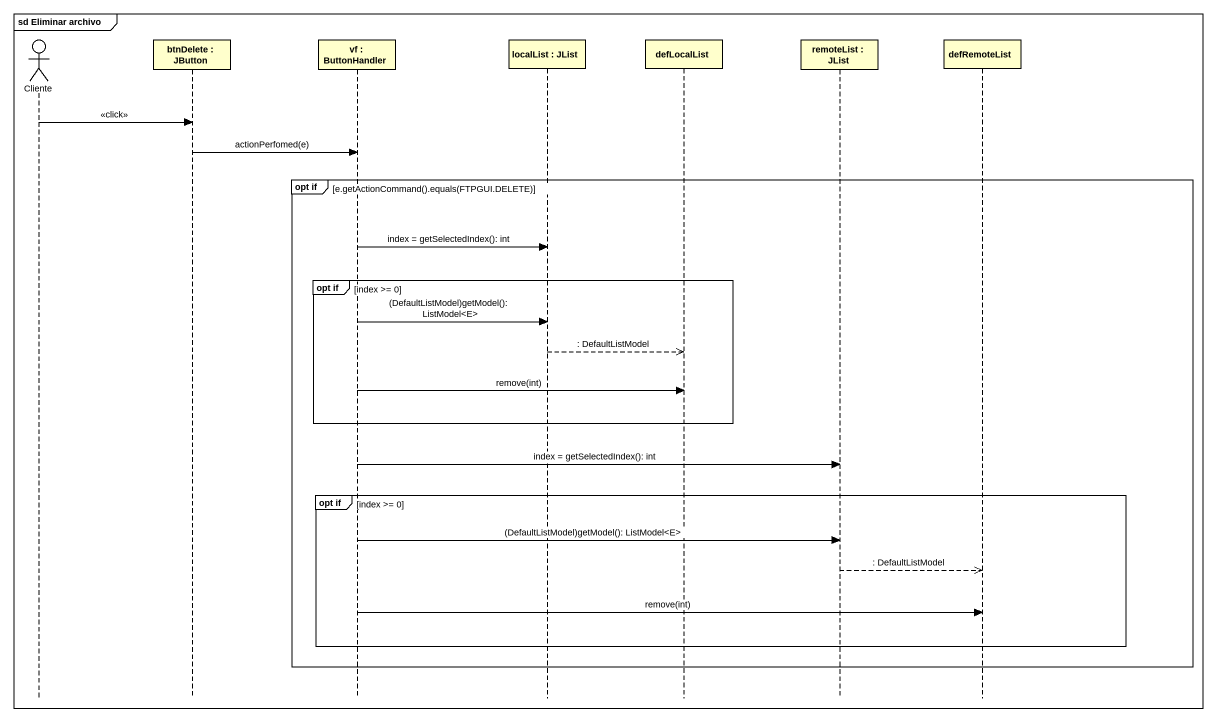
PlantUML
@startuml
mainframe sd Eliminar archivo
hide footbox
actor Cliente
participant "btnDelete : JButton" as btnDelete
participant "vf : ButtonHandler" as vf
participant "localList : JList" as localList
participant defLocalList
participant "remoteList : JList" as remoteList
participant defRemoteList

Cliente -> btnDelete : <<click>>
btnDelete -> vf : actionPerfomed(e)
group opt if [e.getActionCommand().equals(FTPGUI.DELETE)]
  vf -> localList : index = getSelectedIndex(): int
  group opt if [index >= 0]
    vf -> localList : (DefaultListModel)getModel(): ListModel<E>
    localList -->> defLocalList : : DefaultListModel
    vf -> defLocalList : remove(int)
  end
  vf -> remoteList : index = getSelectedIndex(): int
  group opt if [index >= 0]
    vf -> remoteList : (DefaultListModel)getModel(): ListModel<E>
    remoteList -->> defRemoteList : : DefaultListModel
    vf -> defRemoteList : remove(int)
  end
end
@enduml
